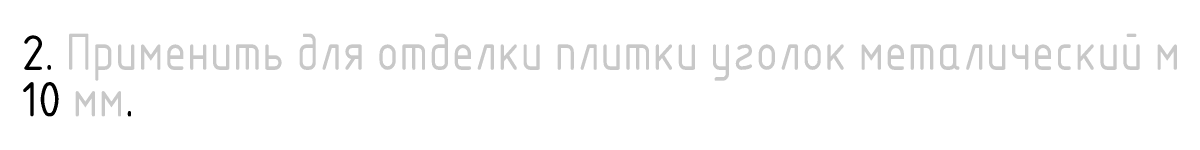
# Model space of a CAD drawing. Header units: millimetres. Extents: x 0 to 1189, y 0 to 841.
# Drawn here: x 990 to 1086.1, y 145.2 to 152.1 of the extents above; entities that cross this region are included whole.
import ezdxf

# ---------------------------------------------------------------- set-up
doc = ezdxf.new("R2010")
doc.units = ezdxf.units.MM

msp = doc.modelspace()

# ---------------------------------------------------------------- hatches: boundary and pattern name
h = msp.add_hatch(color=7)
h.dxf.hatch_style = 2
h.paths.add_polyline_path([(993.95368, 152.125842), (995.303055, 152.125842), (995.360381, 152.116333), (995.401584, 152.087808), (995.426458, 152.040265), (995.434795, 151.973706), (995.434795, 149.247395), (995.426458, 149.181207), (995.401584, 149.135016), (995.360381, 149.107947), (995.303055, 149.099119), (995.24373, 149.107947), (995.201356, 149.135016), (995.175931, 149.181207), (995.167456, 149.247395), (995.167456, 151.82102), (994.089279, 151.82102), (994.089279, 149.247395), (994.080804, 149.181207), (994.055379, 149.135016), (994.013004, 149.107947), (993.95368, 149.099119), (993.894037, 149.107947), (993.851498, 149.135016), (993.826013, 149.181207), (993.81753, 149.247395), (993.81753, 151.973706), (993.826013, 152.040265), (993.851498, 152.087808), (993.894037, 152.116333)])
h = msp.add_hatch(color=7)
h.paths.add_polyline_path([(1014.360513, 151.520607), (1014.360513, 149.704353), (1014.3506, 149.58219), (1014.320895, 149.469535), (1014.271449, 149.366389), (1014.202315, 149.272751), (1014.118848, 149.195624), (1014.027373, 149.141493), (1013.928145, 149.109583), (1013.821425, 149.099119), (1013.550227, 149.099119), (1013.441258, 149.109583), (1013.341178, 149.141493), (1013.2504, 149.195624), (1013.169337, 149.272751), (1013.099884, 149.366389), (1013.050275, 149.469535), (1013.020509, 149.58219), (1013.010587, 149.704353), (1013.010587, 150.610551), (1013.020509, 150.732714), (1013.050275, 150.845369), (1013.099884, 150.948515), (1013.169337, 151.042152), (1013.252028, 151.117419), (1013.342625, 151.171757), (1013.441801, 151.204701), (1013.550227, 151.215785), (1014.089315, 151.215785), (1014.089315, 151.520607), (1014.069954, 151.638154), (1014.013799, 151.736684), (1013.926087, 151.799315), (1013.821425, 151.82102), (1013.414077, 151.82102), (1013.356983, 151.830537), (1013.315754, 151.859122), (1013.290751, 151.906828), (1013.282336, 151.973706), (1013.290751, 152.040265), (1013.315754, 152.087808), (1013.356983, 152.116333), (1013.414077, 152.125842), (1013.821425, 152.125842), (1013.930316, 152.114774), (1014.030266, 152.081538), (1014.121019, 152.02608), (1014.202315, 151.94835), (1014.271449, 151.856943), (1014.320895, 151.754943), (1014.3506, 151.64271)])
h.paths.add_polyline_path([(1014.089315, 149.704353), (1014.089315, 150.910963), (1013.550227, 150.910963), (1013.445358, 150.88919), (1013.357853, 150.826076), (1013.301698, 150.727822), (1013.282336, 150.610551), (1013.282336, 149.704353), (1013.30218, 149.588736), (1013.361711, 149.488828), (1013.448734, 149.421855), (1013.550227, 149.399531), (1013.821425, 149.399531), (1013.924089, 149.421855), (1014.009389, 149.488828), (1014.069403, 149.587082)])
h = msp.add_hatch(color=7)
h.paths.add_polyline_path([(1025.374153, 151.520607), (1025.374153, 149.704353), (1025.364239, 149.58219), (1025.334534, 149.469535), (1025.285088, 149.366389), (1025.215954, 149.272751), (1025.132488, 149.195624), (1025.041012, 149.141493), (1024.941785, 149.109583), (1024.835064, 149.099119), (1024.563866, 149.099119), (1024.454898, 149.109583), (1024.354818, 149.141493), (1024.26404, 149.195624), (1024.182976, 149.272751), (1024.113523, 149.366389), (1024.063914, 149.469535), (1024.034148, 149.58219), (1024.024226, 149.704353), (1024.024226, 150.610551), (1024.034148, 150.732714), (1024.063914, 150.845369), (1024.113523, 150.948515), (1024.182976, 151.042152), (1024.265667, 151.117419), (1024.356265, 151.171757), (1024.45544, 151.204701), (1024.563866, 151.215785), (1025.102955, 151.215785), (1025.102955, 151.520607), (1025.083593, 151.638154), (1025.027438, 151.736684), (1024.939726, 151.799315), (1024.835064, 151.82102), (1024.427716, 151.82102), (1024.370622, 151.830537), (1024.329393, 151.859122), (1024.30439, 151.906828), (1024.295976, 151.973706), (1024.30439, 152.040265), (1024.329393, 152.087808), (1024.370622, 152.116333), (1024.427716, 152.125842), (1024.835064, 152.125842), (1024.943955, 152.114774), (1025.043906, 152.081538), (1025.134658, 152.02608), (1025.215954, 151.94835), (1025.285088, 151.856943), (1025.334534, 151.754943), (1025.364239, 151.64271)])
h.paths.add_polyline_path([(1025.102955, 149.704353), (1025.102955, 150.910963), (1024.563866, 150.910963), (1024.458997, 150.88919), (1024.371492, 150.826076), (1024.315337, 150.727822), (1024.295976, 150.610551), (1024.295976, 149.704353), (1024.315819, 149.588736), (1024.375351, 149.488828), (1024.462374, 149.421855), (1024.563866, 149.399531), (1024.835064, 149.399531), (1024.937728, 149.421855), (1025.023029, 149.488828), (1025.083042, 149.587082)])
h = msp.add_hatch(color=7)
h.paths.add_polyline_path([(1082.955517, 151.067508), (1082.955517, 149.247395), (1082.947034, 149.181207), (1082.921549, 149.135016), (1082.87901, 149.107947), (1082.819367, 149.099119), (1082.145231, 149.099119), (1082.036262, 149.109583), (1081.936182, 149.141493), (1081.845404, 149.195624), (1081.764341, 149.272751), (1081.694888, 149.366389), (1081.645279, 149.469535), (1081.615513, 149.58219), (1081.605591, 149.704353), (1081.605591, 151.067508), (1081.614075, 151.134386), (1081.63956, 151.182092), (1081.682098, 151.210678), (1081.741741, 151.220195), (1081.801066, 151.210678), (1081.84344, 151.182092), (1081.868865, 151.134386), (1081.87734, 151.067508), (1081.87734, 149.704353), (1081.897184, 149.589218), (1081.956715, 149.492686), (1082.043738, 149.422337), (1082.145231, 149.399531), (1082.684319, 149.399531), (1082.684319, 151.067508), (1082.692786, 151.134386), (1082.71815, 151.182092), (1082.760361, 151.210678), (1082.819367, 151.220195), (1082.87901, 151.210678), (1082.921549, 151.182092), (1082.947034, 151.134386)])
h.paths.add_polyline_path([(1082.548169, 151.82102), (1082.009081, 151.82102), (1081.951987, 151.830537), (1081.910758, 151.859122), (1081.885755, 151.906828), (1081.87734, 151.973706), (1081.885755, 152.040265), (1081.910758, 152.087808), (1081.951987, 152.116333), (1082.009081, 152.125842), (1082.548169, 152.125842), (1082.607812, 152.116333), (1082.650351, 152.087808), (1082.675836, 152.040265), (1082.684319, 151.973706), (1082.675836, 151.906828), (1082.650351, 151.859122), (1082.607812, 151.830537)])
h = msp.add_hatch(color=7)
h.paths.add_polyline_path([(995.994245, 151.067508), (996.002728, 151.131837), (996.028214, 151.178234), (996.070752, 151.206337), (996.130395, 151.215785), (996.805083, 151.215785), (996.913973, 151.204701), (997.013924, 151.171757), (997.104677, 151.117419), (997.185972, 151.042152), (997.255107, 150.948515), (997.304553, 150.845369), (997.334258, 150.732714), (997.344171, 150.610551), (997.344171, 149.704353), (997.334258, 149.58219), (997.304553, 149.469535), (997.255107, 149.366389), (997.185972, 149.272751), (997.104677, 149.195624), (997.013924, 149.141493), (996.913973, 149.109583), (996.805083, 149.099119), (996.265994, 149.099119), (996.265994, 148.337339), (996.257519, 148.27301), (996.232094, 148.226614), (996.18972, 148.19851), (996.130395, 148.189062), (996.070752, 148.19851), (996.028214, 148.226614), (996.002728, 148.27301), (995.994245, 148.337339)])
h.paths.add_polyline_path([(996.265994, 150.910963), (996.265994, 149.399531), (996.805083, 149.399531), (996.907746, 149.421855), (996.993047, 149.488828), (997.053061, 149.587082), (997.072973, 149.704353), (997.072973, 150.610551), (997.053612, 150.727822), (996.997457, 150.826076), (996.909745, 150.890844), (996.805083, 150.910963)])
h = msp.add_hatch(color=7)
h.dxf.hatch_style = 2
h.paths.add_polyline_path([(999.253109, 151.067508), (999.253109, 149.247395), (999.244625, 149.181207), (999.21914, 149.135016), (999.176602, 149.107947), (999.116959, 149.099119), (998.442822, 149.099119), (998.333854, 149.109583), (998.233774, 149.141493), (998.142996, 149.195624), (998.061933, 149.272751), (997.992479, 149.365769), (997.94287, 149.467882), (997.913104, 149.580329), (997.903183, 149.704353), (997.903183, 151.067508), (997.911666, 151.131837), (997.937151, 151.178234), (997.97969, 151.206337), (998.039333, 151.215785), (998.098657, 151.206337), (998.141032, 151.178234), (998.166457, 151.131837), (998.174932, 151.067508), (998.174932, 149.704353), (998.194775, 149.588736), (998.254307, 149.488828), (998.34133, 149.421855), (998.442822, 149.399531), (998.981911, 149.399531), (998.981911, 151.067508), (998.990377, 151.131837), (999.015742, 151.178234), (999.057953, 151.206337), (999.116959, 151.215785), (999.176602, 151.206337), (999.21914, 151.178234), (999.244625, 151.131837)])
h = msp.add_hatch(color=7)
h.dxf.hatch_style = 2
h.paths.add_polyline_path([(1000.622958, 149.85263), (1000.083869, 150.631497), (1000.083869, 149.247395), (1000.075394, 149.181207), (1000.04997, 149.135016), (1000.007595, 149.107947), (999.94827, 149.099119), (999.888627, 149.107947), (999.846089, 149.135016), (999.820604, 149.181207), (999.81212, 149.247395), (999.81212, 151.067508), (999.820604, 151.131837), (999.846089, 151.178234), (999.888627, 151.206337), (999.94827, 151.215785), (1000.01607, 151.192979), (1000.083869, 151.12263), (1000.622958, 150.343763), (1001.162046, 151.12263), (1001.229846, 151.192979), (1001.297645, 151.215785), (1001.354972, 151.206337), (1001.396175, 151.178234), (1001.421049, 151.131837), (1001.429386, 151.067508), (1001.429386, 149.247395), (1001.421049, 149.181207), (1001.396175, 149.135016), (1001.354972, 149.107947), (1001.297645, 149.099119), (1001.238321, 149.107947), (1001.195946, 149.135016), (1001.170521, 149.181207), (1001.162046, 149.247395), (1001.162046, 150.631497)])
h = msp.add_hatch(color=7)
h.paths.add_polyline_path([(1002.664074, 150.915373), (1002.508149, 150.883058), (1002.377442, 150.784184), (1002.289248, 150.637285), (1002.260585, 150.462274), (1002.260585, 150.309587), (1003.067564, 150.309587), (1003.067564, 150.462274), (1003.038694, 150.637285), (1002.950706, 150.784184), (1002.819999, 150.883058)])
h.paths.add_polyline_path([(1002.260585, 150.005316), (1002.260585, 149.704353), (1002.280428, 149.588736), (1002.33996, 149.488828), (1002.426983, 149.421855), (1002.528475, 149.399531), (1003.202612, 149.399531), (1003.262255, 149.390022), (1003.304793, 149.361497), (1003.330278, 149.313955), (1003.338762, 149.247395), (1003.330278, 149.181207), (1003.304793, 149.135016), (1003.262255, 149.107947), (1003.202612, 149.099119), (1002.528475, 149.099119), (1002.419507, 149.109583), (1002.319427, 149.141493), (1002.228649, 149.195624), (1002.147586, 149.272751), (1002.078132, 149.365769), (1002.028523, 149.467882), (1001.998757, 149.580329), (1001.988836, 149.704353), (1001.988836, 150.457864), (1002.00098, 150.61037), (1002.037618, 150.750628), (1002.099061, 150.879001), (1002.185619, 150.99585), (1002.289213, 151.092537), (1002.403349, 151.161215), (1002.528234, 151.202194), (1002.664074, 151.215785), (1002.799837, 151.202255), (1002.924592, 151.161697), (1003.038703, 151.094165), (1003.142529, 150.999709), (1003.229001, 150.883178), (1003.290255, 150.754969), (1003.326704, 150.614771), (1003.338762, 150.462274), (1003.338762, 150.005316)])
h = msp.add_hatch(color=7)
h.dxf.hatch_style = 2
h.paths.add_polyline_path([(1004.169522, 150.005316), (1004.169522, 149.247395), (1004.161047, 149.181207), (1004.135623, 149.135016), (1004.093248, 149.107947), (1004.033923, 149.099119), (1003.97428, 149.107947), (1003.931742, 149.135016), (1003.906257, 149.181207), (1003.897773, 149.247395), (1003.897773, 151.067508), (1003.906257, 151.131837), (1003.931742, 151.178234), (1003.97428, 151.206337), (1004.033923, 151.215785), (1004.093248, 151.206337), (1004.135623, 151.178234), (1004.161047, 151.131837), (1004.169522, 151.067508), (1004.169522, 150.309587), (1004.976501, 150.309587), (1004.976501, 151.067508), (1004.984968, 151.131837), (1005.010332, 151.178234), (1005.052543, 151.206337), (1005.111549, 151.215785), (1005.171192, 151.206337), (1005.213731, 151.178234), (1005.239216, 151.131837), (1005.247699, 151.067508), (1005.247699, 149.247395), (1005.239216, 149.181207), (1005.213731, 149.135016), (1005.171192, 149.107947), (1005.111549, 149.099119), (1005.052543, 149.107947), (1005.010332, 149.135016), (1004.984968, 149.181207), (1004.976501, 149.247395), (1004.976501, 150.005316)])
h = msp.add_hatch(color=7)
h.dxf.hatch_style = 2
h.paths.add_polyline_path([(1007.156637, 151.067508), (1007.156637, 149.247395), (1007.148154, 149.181207), (1007.122668, 149.135016), (1007.08013, 149.107947), (1007.020487, 149.099119), (1006.346351, 149.099119), (1006.237382, 149.109583), (1006.137302, 149.141493), (1006.046524, 149.195624), (1005.965461, 149.272751), (1005.896008, 149.365769), (1005.846398, 149.467882), (1005.816633, 149.580329), (1005.806711, 149.704353), (1005.806711, 151.067508), (1005.815194, 151.131837), (1005.840679, 151.178234), (1005.883218, 151.206337), (1005.942861, 151.215785), (1006.002186, 151.206337), (1006.04456, 151.178234), (1006.069985, 151.131837), (1006.07846, 151.067508), (1006.07846, 149.704353), (1006.098304, 149.588736), (1006.157835, 149.488828), (1006.244858, 149.421855), (1006.346351, 149.399531), (1006.885439, 149.399531), (1006.885439, 151.067508), (1006.893905, 151.131837), (1006.91927, 151.178234), (1006.961481, 151.206337), (1007.020487, 151.215785), (1007.08013, 151.206337), (1007.122668, 151.178234), (1007.148154, 151.131837)])
h = msp.add_hatch(color=7)
h.dxf.hatch_style = 2
h.paths.add_polyline_path([(1007.851799, 151.215785), (1009.065575, 151.215785), (1009.173914, 151.204701), (1009.272901, 151.171757), (1009.363308, 151.117419), (1009.445913, 151.042152), (1009.515366, 150.948515), (1009.564976, 150.845369), (1009.594741, 150.732714), (1009.604663, 150.610551), (1009.604663, 149.247395), (1009.59618, 149.181207), (1009.570695, 149.135016), (1009.528156, 149.107947), (1009.468513, 149.099119), (1009.409189, 149.107947), (1009.366814, 149.135016), (1009.341389, 149.181207), (1009.332914, 149.247395), (1009.332914, 150.610551), (1009.313553, 150.727822), (1009.257398, 150.826076), (1009.169961, 150.890844), (1009.065575, 150.910963), (1008.794377, 150.910963), (1008.794377, 149.247395), (1008.785893, 149.181207), (1008.760408, 149.135016), (1008.71787, 149.107947), (1008.658227, 149.099119), (1008.601133, 149.107947), (1008.559904, 149.135016), (1008.534901, 149.181207), (1008.526486, 149.247395), (1008.526486, 150.910963), (1007.987398, 150.910963), (1007.987398, 149.247395), (1007.978923, 149.181207), (1007.953498, 149.135016), (1007.911123, 149.107947), (1007.851799, 149.099119), (1007.792155, 149.107947), (1007.749617, 149.135016), (1007.724132, 149.181207), (1007.715648, 149.247395), (1007.715648, 151.067508), (1007.724132, 151.131837), (1007.749617, 151.178234), (1007.792155, 151.206337)])
h = msp.add_hatch(color=7)
h.paths.add_polyline_path([(1011.513839, 149.704353), (1011.503926, 149.58219), (1011.474221, 149.469535), (1011.424775, 149.366389), (1011.35564, 149.272751), (1011.274345, 149.195624), (1011.183592, 149.141493), (1011.083642, 149.109583), (1010.974751, 149.099119), (1010.300063, 149.099119), (1010.24042, 149.107947), (1010.197882, 149.135016), (1010.172397, 149.181207), (1010.163913, 149.247395), (1010.163913, 151.067508), (1010.172397, 151.131837), (1010.197882, 151.178234), (1010.24042, 151.206337), (1010.300063, 151.215785), (1010.359388, 151.206337), (1010.401762, 151.178234), (1010.427187, 151.131837), (1010.435662, 151.067508), (1010.435662, 150.309587), (1010.974751, 150.309587), (1011.083642, 150.29852), (1011.183592, 150.265283), (1011.274345, 150.209826), (1011.35564, 150.132096), (1011.424775, 150.040922), (1011.474221, 149.938895), (1011.503926, 149.826533)])
h.paths.add_polyline_path([(1011.242641, 149.704353), (1011.22328, 149.8219), (1011.167125, 149.920429), (1011.079413, 149.983543), (1010.974751, 150.005316), (1010.435662, 150.005316), (1010.435662, 149.399531), (1010.974751, 149.399531), (1011.077415, 149.421855), (1011.162715, 149.488828), (1011.222729, 149.587082)])
h = msp.add_hatch(color=7)
h.dxf.hatch_style = 2
h.paths.add_polyline_path([(1015.594763, 151.215785), (1016.133301, 151.215785), (1016.192944, 151.206337), (1016.235482, 151.178234), (1016.260967, 151.131837), (1016.269451, 151.067508), (1016.269451, 149.247395), (1016.260967, 149.181207), (1016.235482, 149.135016), (1016.192944, 149.107947), (1016.133301, 149.099119), (1016.074295, 149.107947), (1016.032084, 149.135016), (1016.006719, 149.181207), (1015.998253, 149.247395), (1015.998253, 150.910963), (1015.689021, 150.910963), (1015.179698, 149.200542), (1015.134637, 149.124406), (1015.055675, 149.099119), (1014.996032, 149.108627), (1014.953493, 149.137152), (1014.928008, 149.184695), (1014.919525, 149.251254), (1014.927793, 149.298107), (1015.459165, 151.092864), (1015.512495, 151.186157)])
h = msp.add_hatch(color=7)
h.paths.add_polyline_path([(1017.307468, 150.009175), (1017.209404, 150.033291), (1017.119091, 150.073943), (1017.037252, 150.131958), (1016.964613, 150.208164), (1016.862431, 150.393648), (1016.828462, 150.610551), (1016.838384, 150.732714), (1016.86815, 150.845369), (1016.917759, 150.948515), (1016.987212, 151.042152), (1017.068275, 151.117419), (1017.159054, 151.171757), (1017.259134, 151.204701), (1017.368102, 151.215785), (1018.042238, 151.215785), (1018.101882, 151.206337), (1018.14442, 151.178234), (1018.169905, 151.131837), (1018.178389, 151.067508), (1018.178389, 149.247395), (1018.169905, 149.181207), (1018.14442, 149.135016), (1018.101882, 149.107947), (1018.042238, 149.099119), (1017.983233, 149.107947), (1017.941022, 149.135016), (1017.915657, 149.181207), (1017.907191, 149.247395), (1017.907191, 150.005316), (1017.635442, 150.005316), (1017.073753, 149.15865), (1017.024764, 149.112968), (1016.964613, 149.099119), (1016.904969, 149.107947), (1016.862431, 149.135016), (1016.836946, 149.181207), (1016.828462, 149.247395), (1016.854921, 149.340551)])
h.paths.add_polyline_path([(1017.100212, 150.610551), (1017.120055, 150.494451), (1017.179587, 150.394474), (1017.26661, 150.327984), (1017.368102, 150.305729), (1017.907191, 150.305729), (1017.907191, 150.910963), (1017.368102, 150.910963), (1017.263233, 150.88919), (1017.175728, 150.826076), (1017.119573, 150.727822)])
h = msp.add_hatch(color=7)
h.paths.add_polyline_path([(1019.667024, 149.85263), (1019.667024, 150.457864), (1019.679168, 150.61037), (1019.715807, 150.750628), (1019.77725, 150.879001), (1019.863808, 150.99585), (1019.967402, 151.092537), (1020.081538, 151.161215), (1020.206423, 151.202194), (1020.342263, 151.215785), (1020.478026, 151.202255), (1020.602781, 151.161697), (1020.716891, 151.094165), (1020.820718, 150.999709), (1020.90719, 150.88311), (1020.968444, 150.754418), (1021.004893, 150.612911), (1021.01695, 150.457864), (1021.01695, 149.85263), (1021.004221, 149.702673), (1020.966376, 149.563724), (1020.903934, 149.435834), (1020.817411, 149.319053), (1020.714953, 149.222367), (1020.600921, 149.153689), (1020.476346, 149.112709), (1020.342263, 149.099119), (1020.206423, 149.112709), (1020.081538, 149.153689), (1019.967402, 149.222367), (1019.863808, 149.319053), (1019.77725, 149.435834), (1019.715807, 149.563724), (1019.679168, 149.702673)])
h.paths.add_polyline_path([(1020.745753, 149.85704), (1020.745753, 150.462274), (1020.716883, 150.635838), (1020.628895, 150.784184), (1020.498188, 150.883058), (1020.342263, 150.915373), (1020.186338, 150.883058), (1020.055631, 150.784184), (1019.967437, 150.635838), (1019.938773, 150.462274), (1019.938773, 149.85704), (1019.967437, 149.680168), (1020.055631, 149.53513), (1020.186338, 149.434051), (1020.342263, 149.399531), (1020.498188, 149.434051), (1020.628895, 149.53513), (1020.716883, 149.681615)])
h = msp.add_hatch(color=7)
h.dxf.hatch_style = 2
h.paths.add_polyline_path([(1021.712112, 151.215785), (1022.925888, 151.215785), (1023.034228, 151.204701), (1023.133214, 151.171757), (1023.223622, 151.117419), (1023.306227, 151.042152), (1023.37568, 150.948515), (1023.425289, 150.845369), (1023.455055, 150.732714), (1023.464977, 150.610551), (1023.464977, 149.247395), (1023.456493, 149.181207), (1023.431008, 149.135016), (1023.38847, 149.107947), (1023.328826, 149.099119), (1023.269502, 149.107947), (1023.227127, 149.135016), (1023.201702, 149.181207), (1023.193228, 149.247395), (1023.193228, 150.610551), (1023.173866, 150.727822), (1023.117711, 150.826076), (1023.030274, 150.890844), (1022.925888, 150.910963), (1022.65469, 150.910963), (1022.65469, 149.247395), (1022.646207, 149.181207), (1022.620722, 149.135016), (1022.578183, 149.107947), (1022.51854, 149.099119), (1022.461446, 149.107947), (1022.420217, 149.135016), (1022.395214, 149.181207), (1022.3868, 149.247395), (1022.3868, 150.910963), (1021.847711, 150.910963), (1021.847711, 149.247395), (1021.839236, 149.181207), (1021.813811, 149.135016), (1021.771437, 149.107947), (1021.712112, 149.099119), (1021.652469, 149.107947), (1021.609931, 149.135016), (1021.584445, 149.181207), (1021.575962, 149.247395), (1021.575962, 151.067508), (1021.584445, 151.131837), (1021.609931, 151.178234), (1021.652469, 151.206337)])
h = msp.add_hatch(color=7)
h.paths.add_polyline_path([(1026.608403, 150.915373), (1026.452478, 150.883058), (1026.321771, 150.784184), (1026.233576, 150.637285), (1026.204913, 150.462274), (1026.204913, 150.309587), (1027.011892, 150.309587), (1027.011892, 150.462274), (1026.983022, 150.637285), (1026.895035, 150.784184), (1026.764328, 150.883058)])
h.paths.add_polyline_path([(1026.204913, 150.005316), (1026.204913, 149.704353), (1026.224757, 149.588736), (1026.284288, 149.488828), (1026.371311, 149.421855), (1026.472804, 149.399531), (1027.14694, 149.399531), (1027.206583, 149.390022), (1027.249122, 149.361497), (1027.274607, 149.313955), (1027.28309, 149.247395), (1027.274607, 149.181207), (1027.249122, 149.135016), (1027.206583, 149.107947), (1027.14694, 149.099119), (1026.472804, 149.099119), (1026.363835, 149.109583), (1026.263755, 149.141493), (1026.172977, 149.195624), (1026.091914, 149.272751), (1026.022461, 149.365769), (1025.972852, 149.467882), (1025.943086, 149.580329), (1025.933164, 149.704353), (1025.933164, 150.457864), (1025.945308, 150.61037), (1025.981947, 150.750628), (1026.04339, 150.879001), (1026.129948, 150.99585), (1026.233542, 151.092537), (1026.347678, 151.161215), (1026.472563, 151.202194), (1026.608403, 151.215785), (1026.744165, 151.202255), (1026.868921, 151.161697), (1026.983031, 151.094165), (1027.086858, 150.999709), (1027.17333, 150.883178), (1027.234583, 150.754969), (1027.271032, 150.614771), (1027.28309, 150.462274), (1027.28309, 150.005316)])
h = msp.add_hatch(color=7)
h.dxf.hatch_style = 2
h.paths.add_polyline_path([(1028.51734, 151.215785), (1029.055878, 151.215785), (1029.115521, 151.206337), (1029.158059, 151.178234), (1029.183544, 151.131837), (1029.192028, 151.067508), (1029.192028, 149.247395), (1029.183544, 149.181207), (1029.158059, 149.135016), (1029.115521, 149.107947), (1029.055878, 149.099119), (1028.996872, 149.107947), (1028.954661, 149.135016), (1028.929296, 149.181207), (1028.92083, 149.247395), (1028.92083, 150.910963), (1028.611598, 150.910963), (1028.102275, 149.200542), (1028.057213, 149.124406), (1027.978252, 149.099119), (1027.918609, 149.108627), (1027.87607, 149.137152), (1027.850585, 149.184695), (1027.842102, 149.251254), (1027.85037, 149.298107), (1028.381741, 151.092864), (1028.435072, 151.186157)])
h = msp.add_hatch(color=7)
h.dxf.hatch_style = 2
h.paths.add_polyline_path([(1030.022789, 150.220842), (1030.871109, 151.173342), (1030.912174, 151.205726), (1030.964815, 151.215785), (1031.024459, 151.206337), (1031.066997, 151.178234), (1031.092482, 151.131837), (1031.100966, 151.067508), (1031.090148, 151.009837), (1031.059073, 150.961675), (1030.467619, 150.293051), (1031.074507, 149.336141), (1031.100966, 149.247395), (1031.092482, 149.181207), (1031.066997, 149.135016), (1031.024459, 149.107947), (1030.964815, 149.099119), (1030.900117, 149.114897), (1030.852367, 149.162508), (1030.271387, 150.076974), (1030.022789, 149.79365), (1030.022789, 149.247395), (1030.014314, 149.181207), (1029.988889, 149.135016), (1029.946514, 149.107947), (1029.88719, 149.099119), (1029.827546, 149.107947), (1029.785008, 149.135016), (1029.759523, 149.181207), (1029.751039, 149.247395), (1029.751039, 151.067508), (1029.759523, 151.131837), (1029.785008, 151.178234), (1029.827546, 151.206337), (1029.88719, 151.215785), (1029.946514, 151.206337), (1029.988889, 151.178234), (1030.014314, 151.131837), (1030.022789, 151.067508)])
h = msp.add_hatch(color=7)
h.dxf.hatch_style = 2
h.paths.add_polyline_path([(1033.009903, 151.067508), (1033.009903, 149.247395), (1033.00142, 149.181207), (1032.975935, 149.135016), (1032.933396, 149.107947), (1032.873753, 149.099119), (1032.199617, 149.099119), (1032.090648, 149.109583), (1031.990568, 149.141493), (1031.89979, 149.195624), (1031.818727, 149.272751), (1031.749274, 149.365769), (1031.699665, 149.467882), (1031.669899, 149.580329), (1031.659977, 149.704353), (1031.659977, 151.067508), (1031.668461, 151.131837), (1031.693946, 151.178234), (1031.736484, 151.206337), (1031.796127, 151.215785), (1031.855452, 151.206337), (1031.897826, 151.178234), (1031.923251, 151.131837), (1031.931726, 151.067508), (1031.931726, 149.704353), (1031.95157, 149.588736), (1032.011101, 149.488828), (1032.098124, 149.421855), (1032.199617, 149.399531), (1032.738705, 149.399531), (1032.738705, 151.067508), (1032.747172, 151.131837), (1032.772536, 151.178234), (1032.814747, 151.206337), (1032.873753, 151.215785), (1032.933396, 151.206337), (1032.975935, 151.178234), (1033.00142, 151.131837)])
h = msp.add_hatch(color=7)
h.dxf.hatch_style = 2
h.paths.add_polyline_path([(1034.499527, 149.247395), (1034.499527, 151.067508), (1034.508011, 151.131837), (1034.533496, 151.178234), (1034.576034, 151.206337), (1034.635678, 151.215785), (1035.310365, 151.215785), (1035.417085, 151.204701), (1035.516313, 151.171757), (1035.607789, 151.117419), (1035.691255, 151.042152), (1035.760389, 150.948515), (1035.809835, 150.845369), (1035.83954, 150.732714), (1035.849454, 150.610551), (1035.849454, 149.247395), (1035.84097, 149.181207), (1035.815485, 149.135016), (1035.772947, 149.107947), (1035.713303, 149.099119), (1035.654298, 149.107947), (1035.612086, 149.135016), (1035.586722, 149.181207), (1035.578256, 149.247395), (1035.578256, 150.610551), (1035.558894, 150.727822), (1035.502739, 150.826076), (1035.415027, 150.890844), (1035.310365, 150.910963), (1034.771276, 150.910963), (1034.771276, 149.247395), (1034.762802, 149.181207), (1034.737377, 149.135016), (1034.695002, 149.107947), (1034.635678, 149.099119), (1034.576034, 149.107947), (1034.533496, 149.135016), (1034.508011, 149.181207)])
h = msp.add_hatch(color=7)
h.dxf.hatch_style = 2
h.paths.add_polyline_path([(1037.083704, 151.215785), (1037.622241, 151.215785), (1037.681884, 151.206337), (1037.724423, 151.178234), (1037.749908, 151.131837), (1037.758391, 151.067508), (1037.758391, 149.247395), (1037.749908, 149.181207), (1037.724423, 149.135016), (1037.681884, 149.107947), (1037.622241, 149.099119), (1037.563235, 149.107947), (1037.521024, 149.135016), (1037.49566, 149.181207), (1037.487193, 149.247395), (1037.487193, 150.910963), (1037.177962, 150.910963), (1036.668639, 149.200542), (1036.623577, 149.124406), (1036.544615, 149.099119), (1036.484972, 149.108627), (1036.442434, 149.137152), (1036.416949, 149.184695), (1036.408465, 149.251254), (1036.416733, 149.298107), (1036.948105, 151.092864), (1037.001435, 151.186157)])
h = msp.add_hatch(color=7)
h.dxf.hatch_style = 2
h.paths.add_polyline_path([(1039.667329, 151.067508), (1039.667329, 149.247395), (1039.658845, 149.181207), (1039.63336, 149.135016), (1039.590822, 149.107947), (1039.531179, 149.099119), (1038.857042, 149.099119), (1038.748074, 149.109583), (1038.647994, 149.141493), (1038.557216, 149.195624), (1038.476153, 149.272751), (1038.4067, 149.365769), (1038.35709, 149.467882), (1038.327325, 149.580329), (1038.317403, 149.704353), (1038.317403, 151.067508), (1038.325886, 151.131837), (1038.351371, 151.178234), (1038.39391, 151.206337), (1038.453553, 151.215785), (1038.512877, 151.206337), (1038.555252, 151.178234), (1038.580677, 151.131837), (1038.589152, 151.067508), (1038.589152, 149.704353), (1038.608996, 149.588736), (1038.668527, 149.488828), (1038.75555, 149.421855), (1038.857042, 149.399531), (1039.396131, 149.399531), (1039.396131, 151.067508), (1039.404597, 151.131837), (1039.429962, 151.178234), (1039.472173, 151.206337), (1039.531179, 151.215785), (1039.590822, 151.206337), (1039.63336, 151.178234), (1039.658845, 151.131837)])
h = msp.add_hatch(color=7)
h.dxf.hatch_style = 2
h.paths.add_polyline_path([(1040.36249, 151.215785), (1041.576267, 151.215785), (1041.684606, 151.204701), (1041.783592, 151.171757), (1041.874, 151.117419), (1041.956605, 151.042152), (1042.026058, 150.948515), (1042.075668, 150.845369), (1042.105433, 150.732714), (1042.115355, 150.610551), (1042.115355, 149.247395), (1042.106872, 149.181207), (1042.081386, 149.135016), (1042.038848, 149.107947), (1041.979205, 149.099119), (1041.91988, 149.107947), (1041.877506, 149.135016), (1041.852081, 149.181207), (1041.843606, 149.247395), (1041.843606, 150.610551), (1041.824244, 150.727822), (1041.768089, 150.826076), (1041.680653, 150.890844), (1041.576267, 150.910963), (1041.305069, 150.910963), (1041.305069, 149.247395), (1041.296585, 149.181207), (1041.2711, 149.135016), (1041.228562, 149.107947), (1041.168918, 149.099119), (1041.111825, 149.107947), (1041.070595, 149.135016), (1041.045593, 149.181207), (1041.037178, 149.247395), (1041.037178, 150.910963), (1040.498089, 150.910963), (1040.498089, 149.247395), (1040.489614, 149.181207), (1040.46419, 149.135016), (1040.421815, 149.107947), (1040.36249, 149.099119), (1040.302847, 149.107947), (1040.260309, 149.135016), (1040.234824, 149.181207), (1040.22634, 149.247395), (1040.22634, 151.067508), (1040.234824, 151.131837), (1040.260309, 151.178234), (1040.302847, 151.206337)])
h = msp.add_hatch(color=7)
h.dxf.hatch_style = 2
h.paths.add_polyline_path([(1042.946354, 150.220842), (1043.794674, 151.173342), (1043.83574, 151.205726), (1043.888381, 151.215785), (1043.948024, 151.206337), (1043.990562, 151.178234), (1044.016048, 151.131837), (1044.024531, 151.067508), (1044.013713, 151.009837), (1043.982639, 150.961675), (1043.391185, 150.293051), (1043.998073, 149.336141), (1044.024531, 149.247395), (1044.016048, 149.181207), (1043.990562, 149.135016), (1043.948024, 149.107947), (1043.888381, 149.099119), (1043.823682, 149.114897), (1043.775933, 149.162508), (1043.194952, 150.076974), (1042.946354, 149.79365), (1042.946354, 149.247395), (1042.937879, 149.181207), (1042.912454, 149.135016), (1042.87008, 149.107947), (1042.810755, 149.099119), (1042.751112, 149.107947), (1042.708573, 149.135016), (1042.683088, 149.181207), (1042.674605, 149.247395), (1042.674605, 151.067508), (1042.683088, 151.131837), (1042.708573, 151.178234), (1042.751112, 151.206337), (1042.810755, 151.215785), (1042.87008, 151.206337), (1042.912454, 151.178234), (1042.937879, 151.131837), (1042.946354, 151.067508)])
h = msp.add_hatch(color=7)
h.dxf.hatch_style = 2
h.paths.add_polyline_path([(1045.933469, 151.067508), (1045.933469, 149.247395), (1045.924985, 149.181207), (1045.8995, 149.135016), (1045.856962, 149.107947), (1045.797319, 149.099119), (1045.123182, 149.099119), (1045.014214, 149.109583), (1044.914134, 149.141493), (1044.823356, 149.195624), (1044.742292, 149.272751), (1044.672839, 149.365769), (1044.62323, 149.467882), (1044.593464, 149.580329), (1044.583542, 149.704353), (1044.583542, 151.067508), (1044.592026, 151.131837), (1044.617511, 151.178234), (1044.660049, 151.206337), (1044.719693, 151.215785), (1044.779017, 151.206337), (1044.821392, 151.178234), (1044.846817, 151.131837), (1044.855292, 151.067508), (1044.855292, 149.704353), (1044.875135, 149.588736), (1044.934667, 149.488828), (1045.02169, 149.421855), (1045.123182, 149.399531), (1045.662271, 149.399531), (1045.662271, 151.067508), (1045.670737, 151.131837), (1045.696102, 151.178234), (1045.738313, 151.206337), (1045.797319, 151.215785), (1045.856962, 151.206337), (1045.8995, 151.178234), (1045.924985, 151.131837)])
h = msp.add_hatch(color=7)
h.dxf.hatch_style = 2
h.paths.add_polyline_path([(1048.503003, 148.789887), (1048.503003, 149.099119), (1047.963914, 149.099119), (1047.854946, 149.109583), (1047.754866, 149.141493), (1047.664088, 149.195624), (1047.583025, 149.272751), (1047.513572, 149.366389), (1047.463962, 149.469535), (1047.434197, 149.58219), (1047.424275, 149.704353), (1047.424275, 151.067508), (1047.432758, 151.131837), (1047.458243, 151.178234), (1047.500782, 151.206337), (1047.560425, 151.215785), (1047.619749, 151.206337), (1047.662124, 151.178234), (1047.687549, 151.131837), (1047.696024, 151.067508), (1047.696024, 149.704353), (1047.715868, 149.588736), (1047.775399, 149.488828), (1047.862422, 149.421855), (1047.963914, 149.399531), (1048.503003, 149.399531), (1048.503003, 151.067508), (1048.511469, 151.131837), (1048.536834, 151.178234), (1048.579045, 151.206337), (1048.638051, 151.215785), (1048.697694, 151.206337), (1048.740232, 151.178234), (1048.765717, 151.131837), (1048.774201, 151.067508), (1048.774201, 148.794296), (1048.764348, 148.672133), (1048.735065, 148.559479), (1048.686764, 148.456333), (1048.619861, 148.362695), (1048.538255, 148.287196), (1048.447399, 148.232884), (1048.347552, 148.200069), (1048.238971, 148.189062), (1047.696024, 148.189062), (1047.636699, 148.198571), (1047.594325, 148.227096), (1047.5689, 148.274638), (1047.560425, 148.341198), (1047.569727, 148.395768), (1047.601766, 148.447031), (1047.644554, 148.48162), (1047.696024, 148.493884), (1048.235112, 148.493884), (1048.339774, 148.513935), (1048.427486, 148.57822), (1048.483642, 148.673098)])
h = msp.add_hatch(color=7)
h.dxf.hatch_style = 2
h.paths.add_polyline_path([(1050.546988, 149.552217), (1050.606632, 149.5427), (1050.64917, 149.514115), (1050.674655, 149.466409), (1050.683139, 149.399531), (1050.663777, 149.323945), (1050.607622, 149.264483), (1050.460043, 149.192136), (1050.276962, 149.14046), (1050.058431, 149.109454), (1049.804501, 149.099119), (1049.711492, 149.108627), (1049.624736, 149.137152), (1049.544905, 149.184695), (1049.47267, 149.251254), (1049.411115, 149.332334), (1049.367594, 149.422406), (1049.341748, 149.52116), (1049.333212, 149.628285), (1049.350248, 149.782109), (1049.401287, 149.913401), (1049.486226, 150.02175), (1049.604961, 150.10674), (1050.302249, 150.48322), (1050.383966, 150.564249), (1050.411941, 150.686619), (1050.397609, 150.773297), (1050.355165, 150.847573), (1050.287848, 150.895185), (1050.211849, 150.910963), (1050.010656, 150.904142), (1049.868994, 150.881198), (1049.7726, 150.843301), (1049.665044, 150.779774), (1049.604961, 150.762686), (1049.553492, 150.772746), (1049.510704, 150.80513), (1049.478664, 150.856393), (1049.469363, 150.910963), (1049.486795, 150.986617), (1049.54102, 151.046562), (1049.671727, 151.12114), (1049.826826, 151.173962), (1050.006729, 151.20539), (1050.211849, 151.215785), (1050.305169, 151.206277), (1050.392028, 151.177751), (1050.471756, 151.130209), (1050.543681, 151.06365), (1050.648756, 150.891051), (1050.683139, 150.686619), (1050.666111, 150.532795), (1050.615132, 150.401502), (1050.530357, 150.293154), (1050.411941, 150.208164), (1049.717961, 149.835542), (1049.633142, 149.752791), (1049.604961, 149.628285), (1049.619017, 149.541607), (1049.661185, 149.46733), (1049.727469, 149.417514), (1049.804501, 149.399531), (1049.996126, 149.408307), (1050.174987, 149.434602), (1050.341135, 149.478363), (1050.494623, 149.53954)])
h = msp.add_hatch(color=7)
h.paths.add_polyline_path([(1051.24215, 149.85263), (1051.24215, 150.457864), (1051.254294, 150.61037), (1051.290933, 150.750628), (1051.352376, 150.879001), (1051.438934, 150.99585), (1051.542528, 151.092537), (1051.656664, 151.161215), (1051.781549, 151.202194), (1051.917389, 151.215785), (1052.053151, 151.202255), (1052.177907, 151.161697), (1052.292017, 151.094165), (1052.395844, 150.999709), (1052.482315, 150.88311), (1052.543569, 150.754418), (1052.580018, 150.612911), (1052.592076, 150.457864), (1052.592076, 149.85263), (1052.579347, 149.702673), (1052.541502, 149.563724), (1052.47906, 149.435834), (1052.392536, 149.319053), (1052.290079, 149.222367), (1052.176046, 149.153689), (1052.051472, 149.112709), (1051.917389, 149.099119), (1051.781549, 149.112709), (1051.656664, 149.153689), (1051.542528, 149.222367), (1051.438934, 149.319053), (1051.352376, 149.435834), (1051.290933, 149.563724), (1051.254294, 149.702673)])
h.paths.add_polyline_path([(1052.320878, 149.85704), (1052.320878, 150.462274), (1052.292008, 150.635838), (1052.204021, 150.784184), (1052.073314, 150.883058), (1051.917389, 150.915373), (1051.761464, 150.883058), (1051.630757, 150.784184), (1051.542562, 150.635838), (1051.513899, 150.462274), (1051.513899, 149.85704), (1051.542562, 149.680168), (1051.630757, 149.53513), (1051.761464, 149.434051), (1051.917389, 149.399531), (1052.073314, 149.434051), (1052.204021, 149.53513), (1052.292008, 149.681615)])
h = msp.add_hatch(color=7)
h.dxf.hatch_style = 2
h.paths.add_polyline_path([(1053.826326, 151.215785), (1054.364864, 151.215785), (1054.424507, 151.206337), (1054.467045, 151.178234), (1054.49253, 151.131837), (1054.501014, 151.067508), (1054.501014, 149.247395), (1054.49253, 149.181207), (1054.467045, 149.135016), (1054.424507, 149.107947), (1054.364864, 149.099119), (1054.305858, 149.107947), (1054.263647, 149.135016), (1054.238282, 149.181207), (1054.229816, 149.247395), (1054.229816, 150.910963), (1053.920584, 150.910963), (1053.411261, 149.200542), (1053.366199, 149.124406), (1053.287238, 149.099119), (1053.227595, 149.108627), (1053.185056, 149.137152), (1053.159571, 149.184695), (1053.151088, 149.251254), (1053.159356, 149.298107), (1053.690727, 151.092864), (1053.744057, 151.186157)])
h = msp.add_hatch(color=7)
h.paths.add_polyline_path([(1055.060025, 149.85263), (1055.060025, 150.457864), (1055.072169, 150.61037), (1055.108808, 150.750628), (1055.170251, 150.879001), (1055.256809, 150.99585), (1055.360403, 151.092537), (1055.474539, 151.161215), (1055.599424, 151.202194), (1055.735264, 151.215785), (1055.871027, 151.202255), (1055.995782, 151.161697), (1056.109892, 151.094165), (1056.213719, 150.999709), (1056.300191, 150.88311), (1056.361445, 150.754418), (1056.397894, 150.612911), (1056.409951, 150.457864), (1056.409951, 149.85263), (1056.397222, 149.702673), (1056.359377, 149.563724), (1056.296935, 149.435834), (1056.210412, 149.319053), (1056.107954, 149.222367), (1055.993922, 149.153689), (1055.869347, 149.112709), (1055.735264, 149.099119), (1055.599424, 149.112709), (1055.474539, 149.153689), (1055.360403, 149.222367), (1055.256809, 149.319053), (1055.170251, 149.435834), (1055.108808, 149.563724), (1055.072169, 149.702673)])
h.paths.add_polyline_path([(1056.138754, 149.85704), (1056.138754, 150.462274), (1056.109884, 150.635838), (1056.021896, 150.784184), (1055.891189, 150.883058), (1055.735264, 150.915373), (1055.579339, 150.883058), (1055.448632, 150.784184), (1055.360438, 150.635838), (1055.331774, 150.462274), (1055.331774, 149.85704), (1055.360438, 149.680168), (1055.448632, 149.53513), (1055.579339, 149.434051), (1055.735264, 149.399531), (1055.891189, 149.434051), (1056.021896, 149.53513), (1056.109884, 149.681615)])
h = msp.add_hatch(color=7)
h.dxf.hatch_style = 2
h.paths.add_polyline_path([(1057.240712, 150.220842), (1058.089032, 151.173342), (1058.130098, 151.205726), (1058.182739, 151.215785), (1058.242382, 151.206337), (1058.28492, 151.178234), (1058.310406, 151.131837), (1058.318889, 151.067508), (1058.308072, 151.009837), (1058.276997, 150.961675), (1057.685543, 150.293051), (1058.292431, 149.336141), (1058.318889, 149.247395), (1058.310406, 149.181207), (1058.28492, 149.135016), (1058.242382, 149.107947), (1058.182739, 149.099119), (1058.11804, 149.114897), (1058.070291, 149.162508), (1057.48931, 150.076974), (1057.240712, 149.79365), (1057.240712, 149.247395), (1057.232237, 149.181207), (1057.206812, 149.135016), (1057.164438, 149.107947), (1057.105113, 149.099119), (1057.04547, 149.107947), (1057.002932, 149.135016), (1056.977446, 149.181207), (1056.968963, 149.247395), (1056.968963, 151.067508), (1056.977446, 151.131837), (1057.002932, 151.178234), (1057.04547, 151.206337), (1057.105113, 151.215785), (1057.164438, 151.206337), (1057.206812, 151.178234), (1057.232237, 151.131837), (1057.240712, 151.067508)])
h = msp.add_hatch(color=7)
h.dxf.hatch_style = 2
h.paths.add_polyline_path([(1060.614782, 149.85263), (1060.075693, 150.631497), (1060.075693, 149.247395), (1060.067218, 149.181207), (1060.041793, 149.135016), (1059.999419, 149.107947), (1059.940094, 149.099119), (1059.880451, 149.107947), (1059.837913, 149.135016), (1059.812427, 149.181207), (1059.803944, 149.247395), (1059.803944, 151.067508), (1059.812427, 151.131837), (1059.837913, 151.178234), (1059.880451, 151.206337), (1059.940094, 151.215785), (1060.007894, 151.192979), (1060.075693, 151.12263), (1060.614782, 150.343763), (1061.15387, 151.12263), (1061.22167, 151.192979), (1061.289469, 151.215785), (1061.346795, 151.206337), (1061.387999, 151.178234), (1061.412872, 151.131837), (1061.42121, 151.067508), (1061.42121, 149.247395), (1061.412872, 149.181207), (1061.387999, 149.135016), (1061.346795, 149.107947), (1061.289469, 149.099119), (1061.230145, 149.107947), (1061.18777, 149.135016), (1061.162345, 149.181207), (1061.15387, 149.247395), (1061.15387, 150.631497)])
h = msp.add_hatch(color=7)
h.paths.add_polyline_path([(1062.655898, 150.915373), (1062.499973, 150.883058), (1062.369266, 150.784184), (1062.281072, 150.637285), (1062.252408, 150.462274), (1062.252408, 150.309587), (1063.059388, 150.309587), (1063.059388, 150.462274), (1063.030518, 150.637285), (1062.94253, 150.784184), (1062.811823, 150.883058)])
h.paths.add_polyline_path([(1062.252408, 150.005316), (1062.252408, 149.704353), (1062.272252, 149.588736), (1062.331783, 149.488828), (1062.418806, 149.421855), (1062.520299, 149.399531), (1063.194435, 149.399531), (1063.254079, 149.390022), (1063.296617, 149.361497), (1063.322102, 149.313955), (1063.330585, 149.247395), (1063.322102, 149.181207), (1063.296617, 149.135016), (1063.254079, 149.107947), (1063.194435, 149.099119), (1062.520299, 149.099119), (1062.411331, 149.109583), (1062.311251, 149.141493), (1062.220472, 149.195624), (1062.139409, 149.272751), (1062.069956, 149.365769), (1062.020347, 149.467882), (1061.990581, 149.580329), (1061.980659, 149.704353), (1061.980659, 150.457864), (1061.992803, 150.61037), (1062.029442, 150.750628), (1062.090885, 150.879001), (1062.177443, 150.99585), (1062.281037, 151.092537), (1062.395173, 151.161215), (1062.520058, 151.202194), (1062.655898, 151.215785), (1062.791661, 151.202255), (1062.916416, 151.161697), (1063.030526, 151.094165), (1063.134353, 150.999709), (1063.220825, 150.883178), (1063.282079, 150.754969), (1063.318528, 150.614771), (1063.330585, 150.462274), (1063.330585, 150.005316)])
h = msp.add_hatch(color=7)
h.dxf.hatch_style = 2
h.paths.add_polyline_path([(1064.025747, 151.215785), (1065.239523, 151.215785), (1065.347863, 151.204701), (1065.446849, 151.171757), (1065.537257, 151.117419), (1065.619862, 151.042152), (1065.689315, 150.948515), (1065.738924, 150.845369), (1065.76869, 150.732714), (1065.778612, 150.610551), (1065.778612, 149.247395), (1065.770128, 149.181207), (1065.744643, 149.135016), (1065.702105, 149.107947), (1065.642461, 149.099119), (1065.583137, 149.107947), (1065.540762, 149.135016), (1065.515337, 149.181207), (1065.506863, 149.247395), (1065.506863, 150.610551), (1065.487501, 150.727822), (1065.431346, 150.826076), (1065.343909, 150.890844), (1065.239523, 150.910963), (1064.968325, 150.910963), (1064.968325, 149.247395), (1064.959842, 149.181207), (1064.934357, 149.135016), (1064.891818, 149.107947), (1064.832175, 149.099119), (1064.775081, 149.107947), (1064.733852, 149.135016), (1064.708849, 149.181207), (1064.700435, 149.247395), (1064.700435, 150.910963), (1064.161346, 150.910963), (1064.161346, 149.247395), (1064.152871, 149.181207), (1064.127446, 149.135016), (1064.085072, 149.107947), (1064.025747, 149.099119), (1063.966104, 149.107947), (1063.923566, 149.135016), (1063.89808, 149.181207), (1063.889597, 149.247395), (1063.889597, 151.067508), (1063.89808, 151.131837), (1063.923566, 151.178234), (1063.966104, 151.206337)])
h = msp.add_hatch(color=7)
h.paths.add_polyline_path([(1067.41659, 150.910963), (1066.877501, 150.910963), (1066.772632, 150.88919), (1066.685127, 150.826076), (1066.628972, 150.727822), (1066.609611, 150.610551), (1066.609611, 149.704353), (1066.629454, 149.588736), (1066.688986, 149.488828), (1066.776009, 149.421855), (1066.877501, 149.399531), (1067.148699, 149.399531), (1067.251363, 149.421855), (1067.336664, 149.488828), (1067.396677, 149.587082), (1067.41659, 149.704353)])
h.paths.add_polyline_path([(1067.955127, 149.247395), (1067.94679, 149.181207), (1067.921916, 149.135016), (1067.880713, 149.107947), (1067.823387, 149.099119), (1067.732281, 149.108696), (1067.650581, 149.137704), (1067.577975, 149.186555), (1067.514155, 149.255664), (1067.434418, 149.186555), (1067.347137, 149.137704), (1067.252, 149.108696), (1067.148699, 149.099119), (1066.877501, 149.099119), (1066.768533, 149.109583), (1066.668453, 149.141493), (1066.577675, 149.195624), (1066.496611, 149.272751), (1066.427158, 149.365769), (1066.377549, 149.467882), (1066.347783, 149.580329), (1066.337861, 149.704353), (1066.337861, 150.610551), (1066.347783, 150.732714), (1066.377549, 150.845369), (1066.427158, 150.948515), (1066.496611, 151.042152), (1066.577675, 151.117419), (1066.668453, 151.171757), (1066.768533, 151.204701), (1066.877501, 151.215785), (1067.551637, 151.215785), (1067.611281, 151.206337), (1067.653819, 151.178234), (1067.679304, 151.131837), (1067.687788, 151.067508), (1067.687788, 149.552217), (1067.696263, 149.48534), (1067.721687, 149.437634), (1067.764062, 149.409048), (1067.823387, 149.399531), (1067.880713, 149.390022), (1067.921916, 149.361497), (1067.94679, 149.313955)])
h = msp.add_hatch(color=7)
h.dxf.hatch_style = 2
h.paths.add_polyline_path([(1069.189815, 151.215785), (1069.728353, 151.215785), (1069.787996, 151.206337), (1069.830534, 151.178234), (1069.856019, 151.131837), (1069.864503, 151.067508), (1069.864503, 149.247395), (1069.856019, 149.181207), (1069.830534, 149.135016), (1069.787996, 149.107947), (1069.728353, 149.099119), (1069.669347, 149.107947), (1069.627136, 149.135016), (1069.601771, 149.181207), (1069.593305, 149.247395), (1069.593305, 150.910963), (1069.284073, 150.910963), (1068.77475, 149.200542), (1068.729689, 149.124406), (1068.650727, 149.099119), (1068.591084, 149.108627), (1068.548545, 149.137152), (1068.52306, 149.184695), (1068.514577, 149.251254), (1068.522845, 149.298107), (1069.054217, 151.092864), (1069.107547, 151.186157)])
h = msp.add_hatch(color=7)
h.dxf.hatch_style = 2
h.paths.add_polyline_path([(1071.773441, 151.067508), (1071.773441, 149.247395), (1071.764957, 149.181207), (1071.739472, 149.135016), (1071.696934, 149.107947), (1071.63729, 149.099119), (1070.963154, 149.099119), (1070.854186, 149.109583), (1070.754106, 149.141493), (1070.663328, 149.195624), (1070.582264, 149.272751), (1070.512811, 149.365769), (1070.463202, 149.467882), (1070.433436, 149.580329), (1070.423514, 149.704353), (1070.423514, 151.067508), (1070.431998, 151.131837), (1070.457483, 151.178234), (1070.500021, 151.206337), (1070.559665, 151.215785), (1070.618989, 151.206337), (1070.661364, 151.178234), (1070.686789, 151.131837), (1070.695264, 151.067508), (1070.695264, 149.704353), (1070.715107, 149.588736), (1070.774639, 149.488828), (1070.861662, 149.421855), (1070.963154, 149.399531), (1071.502243, 149.399531), (1071.502243, 151.067508), (1071.510709, 151.131837), (1071.536074, 151.178234), (1071.578285, 151.206337), (1071.63729, 151.215785), (1071.696934, 151.206337), (1071.739472, 151.178234), (1071.764957, 151.131837)])
h = msp.add_hatch(color=7)
h.dxf.hatch_style = 2
h.paths.add_polyline_path([(1073.682378, 151.067508), (1073.682378, 149.247395), (1073.673895, 149.181207), (1073.64841, 149.135016), (1073.605871, 149.107947), (1073.546228, 149.099119), (1073.487222, 149.107947), (1073.445011, 149.135016), (1073.419647, 149.181207), (1073.41118, 149.247395), (1073.41118, 150.005316), (1072.872092, 150.005316), (1072.765294, 150.016315), (1072.665937, 150.049069), (1072.574436, 150.103217), (1072.491202, 150.178398), (1072.421749, 150.271364), (1072.37214, 150.372701), (1072.342374, 150.482721), (1072.332452, 150.601731), (1072.332452, 151.067508), (1072.340936, 151.131837), (1072.366421, 151.178234), (1072.408959, 151.206337), (1072.468602, 151.215785), (1072.527927, 151.206337), (1072.570301, 151.178234), (1072.595726, 151.131837), (1072.604201, 151.067508), (1072.604201, 150.614409), (1072.624045, 150.497138), (1072.683576, 150.398884), (1072.770599, 150.331912), (1072.872092, 150.309587), (1073.41118, 150.309587), (1073.41118, 151.067508), (1073.419647, 151.131837), (1073.445011, 151.178234), (1073.487222, 151.206337), (1073.546228, 151.215785), (1073.605871, 151.206337), (1073.64841, 151.178234), (1073.673895, 151.131837)])
h = msp.add_hatch(color=7)
h.paths.add_polyline_path([(1074.916628, 150.915373), (1074.760703, 150.883058), (1074.629996, 150.784184), (1074.541802, 150.637285), (1074.513139, 150.462274), (1074.513139, 150.309587), (1075.320118, 150.309587), (1075.320118, 150.462274), (1075.291248, 150.637285), (1075.20326, 150.784184), (1075.072553, 150.883058)])
h.paths.add_polyline_path([(1074.513139, 150.005316), (1074.513139, 149.704353), (1074.532983, 149.588736), (1074.592514, 149.488828), (1074.679537, 149.421855), (1074.781029, 149.399531), (1075.455166, 149.399531), (1075.514809, 149.390022), (1075.557347, 149.361497), (1075.582832, 149.313955), (1075.591316, 149.247395), (1075.582832, 149.181207), (1075.557347, 149.135016), (1075.514809, 149.107947), (1075.455166, 149.099119), (1074.781029, 149.099119), (1074.672061, 149.109583), (1074.571981, 149.141493), (1074.481203, 149.195624), (1074.40014, 149.272751), (1074.330687, 149.365769), (1074.281077, 149.467882), (1074.251312, 149.580329), (1074.24139, 149.704353), (1074.24139, 150.457864), (1074.253534, 150.61037), (1074.290172, 150.750628), (1074.351616, 150.879001), (1074.438174, 150.99585), (1074.541768, 151.092537), (1074.655904, 151.161215), (1074.780788, 151.202194), (1074.916628, 151.215785), (1075.052391, 151.202255), (1075.177147, 151.161697), (1075.291257, 151.094165), (1075.395083, 150.999709), (1075.481555, 150.883178), (1075.542809, 150.754969), (1075.579258, 150.614771), (1075.591316, 150.462274), (1075.591316, 150.005316)])
h = msp.add_hatch(color=7)
h.dxf.hatch_style = 2
h.paths.add_polyline_path([(1076.422076, 150.610551), (1076.422076, 149.704353), (1076.44192, 149.588736), (1076.501451, 149.488828), (1076.588475, 149.421855), (1076.689967, 149.399531), (1077.092905, 149.399531), (1077.152549, 149.390022), (1077.195087, 149.361497), (1077.220572, 149.313955), (1077.229056, 149.247395), (1077.220572, 149.181207), (1077.195087, 149.135016), (1077.152549, 149.107947), (1077.092905, 149.099119), (1076.689967, 149.099119), (1076.580999, 149.109583), (1076.480919, 149.141493), (1076.39014, 149.195624), (1076.309077, 149.272751), (1076.239624, 149.365769), (1076.190015, 149.467882), (1076.160249, 149.580329), (1076.150327, 149.704353), (1076.150327, 150.610551), (1076.160249, 150.732714), (1076.190015, 150.845369), (1076.239624, 150.948515), (1076.309077, 151.042152), (1076.39014, 151.117419), (1076.480919, 151.171757), (1076.580999, 151.204701), (1076.689967, 151.215785), (1077.092905, 151.215785), (1077.152549, 151.206277), (1077.195087, 151.177751), (1077.220572, 151.130209), (1077.229056, 151.06365), (1077.220572, 150.996772), (1077.195087, 150.949066), (1077.152549, 150.92048), (1077.092905, 150.910963), (1076.689967, 150.910963), (1076.585098, 150.88919), (1076.497593, 150.826076), (1076.441438, 150.727822)])
h = msp.add_hatch(color=7)
h.dxf.hatch_style = 2
h.paths.add_polyline_path([(1078.059465, 150.220842), (1078.907785, 151.173342), (1078.948851, 151.205726), (1079.001492, 151.215785), (1079.061135, 151.206337), (1079.103673, 151.178234), (1079.129158, 151.131837), (1079.137642, 151.067508), (1079.126824, 151.009837), (1079.09575, 150.961675), (1078.504296, 150.293051), (1079.111184, 149.336141), (1079.137642, 149.247395), (1079.129158, 149.181207), (1079.103673, 149.135016), (1079.061135, 149.107947), (1079.001492, 149.099119), (1078.936793, 149.114897), (1078.889044, 149.162508), (1078.308063, 150.076974), (1078.059465, 149.79365), (1078.059465, 149.247395), (1078.05099, 149.181207), (1078.025565, 149.135016), (1077.983191, 149.107947), (1077.923866, 149.099119), (1077.864223, 149.107947), (1077.821684, 149.135016), (1077.796199, 149.181207), (1077.787716, 149.247395), (1077.787716, 151.067508), (1077.796199, 151.131837), (1077.821684, 151.178234), (1077.864223, 151.206337), (1077.923866, 151.215785), (1077.983191, 151.206337), (1078.025565, 151.178234), (1078.05099, 151.131837), (1078.059465, 151.067508)])
h = msp.add_hatch(color=7)
h.dxf.hatch_style = 2
h.paths.add_polyline_path([(1081.04658, 151.067508), (1081.04658, 149.247395), (1081.038096, 149.181207), (1081.012611, 149.135016), (1080.970073, 149.107947), (1080.910429, 149.099119), (1080.236293, 149.099119), (1080.127325, 149.109583), (1080.027245, 149.141493), (1079.936467, 149.195624), (1079.855403, 149.272751), (1079.78595, 149.365769), (1079.736341, 149.467882), (1079.706575, 149.580329), (1079.696653, 149.704353), (1079.696653, 151.067508), (1079.705137, 151.131837), (1079.730622, 151.178234), (1079.77316, 151.206337), (1079.832804, 151.215785), (1079.892128, 151.206337), (1079.934503, 151.178234), (1079.959928, 151.131837), (1079.968403, 151.067508), (1079.968403, 149.704353), (1079.988246, 149.588736), (1080.047778, 149.488828), (1080.134801, 149.421855), (1080.236293, 149.399531), (1080.775382, 149.399531), (1080.775382, 151.067508), (1080.783848, 151.131837), (1080.809213, 151.178234), (1080.851424, 151.206337), (1080.910429, 151.215785), (1080.970073, 151.206337), (1081.012611, 151.178234), (1081.038096, 151.131837)])
h = msp.add_hatch(color=7)
h.dxf.hatch_style = 2
h.paths.add_polyline_path([(1085.258514, 149.85263), (1084.719426, 150.631497), (1084.719426, 149.247395), (1084.710951, 149.181207), (1084.685526, 149.135016), (1084.643152, 149.107947), (1084.583827, 149.099119), (1084.524184, 149.107947), (1084.481645, 149.135016), (1084.45616, 149.181207), (1084.447677, 149.247395), (1084.447677, 151.067508), (1084.45616, 151.131837), (1084.481645, 151.178234), (1084.524184, 151.206337), (1084.583827, 151.215785), (1084.651626, 151.192979), (1084.719426, 151.12263), (1085.258514, 150.343763), (1085.797603, 151.12263), (1085.865402, 151.192979), (1085.933202, 151.215785), (1085.990528, 151.206337), (1086.031732, 151.178234), (1086.056605, 151.131837), (1086.064942, 151.067508), (1086.064942, 149.247395), (1086.056605, 149.181207), (1086.031732, 149.135016), (1085.990528, 149.107947), (1085.933202, 149.099119), (1085.873877, 149.107947), (1085.831503, 149.135016), (1085.806078, 149.181207), (1085.797603, 149.247395), (1085.797603, 150.631497)])
h = msp.add_hatch(color=7)
h.dxf.hatch_style = 2
h.paths.add_polyline_path([(995.173445, 145.968538), (994.634357, 146.747405), (994.634357, 145.363304), (994.625882, 145.297115), (994.600457, 145.250925), (994.558082, 145.223855), (994.498758, 145.215027), (994.439115, 145.223855), (994.396576, 145.250925), (994.371091, 145.297115), (994.362608, 145.363304), (994.362608, 147.183417), (994.371091, 147.247745), (994.396576, 147.294142), (994.439115, 147.322245), (994.498758, 147.331693), (994.566557, 147.308887), (994.634357, 147.238538), (995.173445, 146.459671), (995.712534, 147.238538), (995.780333, 147.308887), (995.848133, 147.331693), (995.905459, 147.322245), (995.946663, 147.294142), (995.971536, 147.247745), (995.979873, 147.183417), (995.979873, 145.363304), (995.971536, 145.297115), (995.946663, 145.250925), (995.905459, 145.223855), (995.848133, 145.215027), (995.788808, 145.223855), (995.746434, 145.250925), (995.721009, 145.297115), (995.712534, 145.363304), (995.712534, 146.747405)])
h = msp.add_hatch(color=7)
h.dxf.hatch_style = 2
h.paths.add_polyline_path([(997.347429, 145.968538), (996.808341, 146.747405), (996.808341, 145.363304), (996.799866, 145.297115), (996.774441, 145.250925), (996.732067, 145.223855), (996.672742, 145.215027), (996.613099, 145.223855), (996.57056, 145.250925), (996.545075, 145.297115), (996.536592, 145.363304), (996.536592, 147.183417), (996.545075, 147.247745), (996.57056, 147.294142), (996.613099, 147.322245), (996.672742, 147.331693), (996.740541, 147.308887), (996.808341, 147.238538), (997.347429, 146.459671), (997.886518, 147.238538), (997.954317, 147.308887), (998.022117, 147.331693), (998.079443, 147.322245), (998.120647, 147.294142), (998.14552, 147.247745), (998.153857, 147.183417), (998.153857, 145.363304), (998.14552, 145.297115), (998.120647, 145.250925), (998.079443, 145.223855), (998.022117, 145.215027), (997.962792, 145.223855), (997.920418, 145.250925), (997.894993, 145.297115), (997.886518, 145.363304), (997.886518, 146.747405)])
h = msp.add_hatch(color=7)
h.dxf.hatch_style = 2
h.paths.add_polyline_path([(998.710576, 145.515439), (998.719059, 145.582317), (998.744545, 145.630023), (998.787083, 145.658609), (998.846726, 145.668126), (998.906051, 145.658609), (998.948425, 145.630023), (998.97385, 145.582317), (998.982325, 145.515439), (998.982325, 145.363304), (998.97385, 145.297115), (998.948425, 145.250925), (998.906051, 145.223855), (998.846726, 145.215027), (998.787083, 145.223855), (998.744545, 145.250925), (998.719059, 145.297115), (998.710576, 145.363304)])

# ---------------------------------------------------------------- texts
at = {"color": 7, "char_height": 2.868995, "attachment_point": 1}
for s, insert in [('{\\fGOSTCommon|b0|i0|c0;2. }', (989.891651, 151.968118)), ('{\\fGOSTCommon|b0|i0|c0;10 }', (989.891651, 148.084014))]:
    msp.add_mtext(s, dxfattribs=dict(at, insert=insert))

doc.saveas('drawing.dxf')
